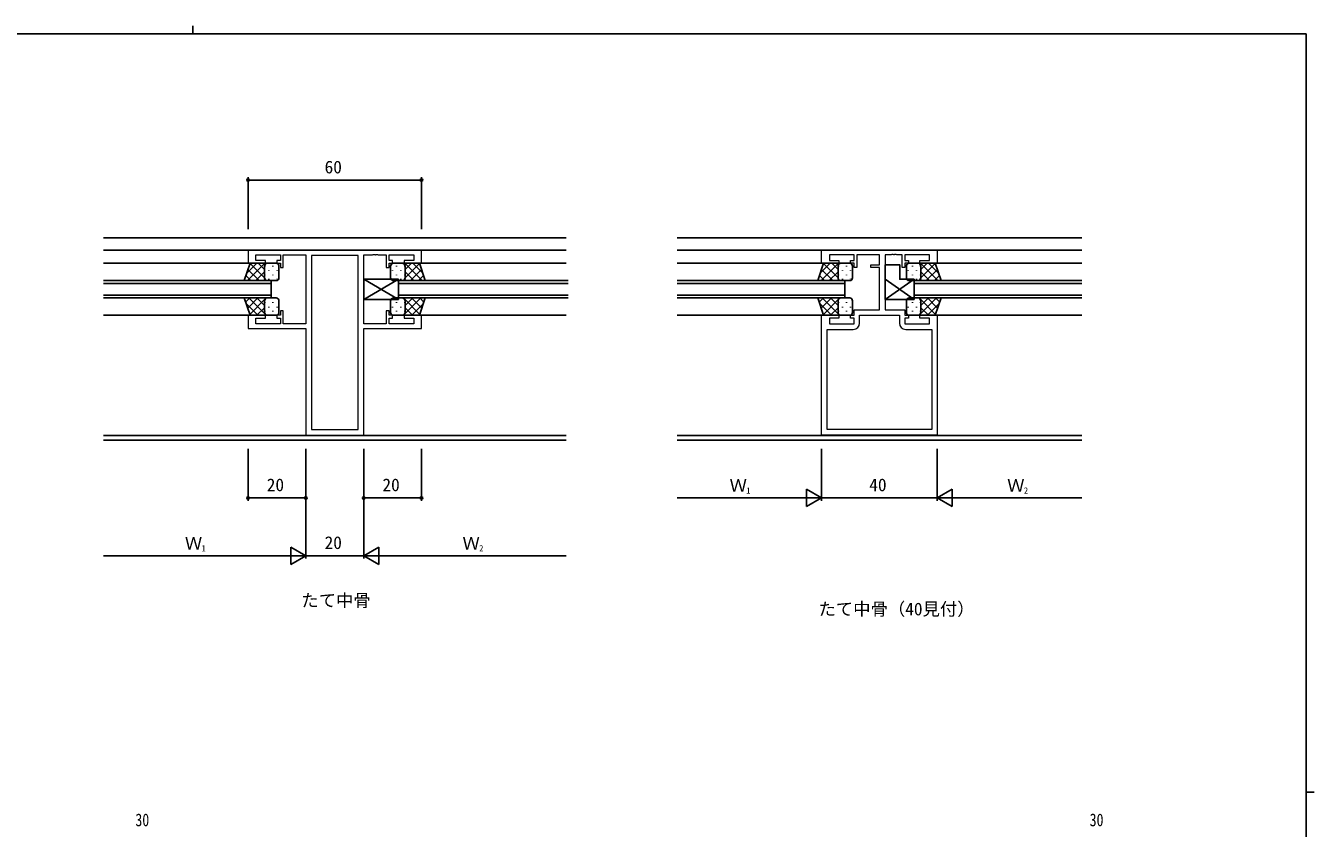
# Model space of a CAD drawing. Units: millimetres, scale not verified. Extents: x -397 to 397, y -282 to 282.
# Drawn here: x -66.7 to 378.9, y 4.4 to 282.1 of the extents above; entities that cross this region are included whole.
import ezdxf
from ezdxf.enums import TextEntityAlignment as Align

# ---------------------------------------------------------------- set-up
doc = ezdxf.new("R2010")
doc.units = ezdxf.units.MM
doc.header["$LTSCALE"] = 2
for name, color, linetype in [('0-1_USER1', 3, 'Continuous'), ('0-3_YKK_12', 2, 'Continuous'), ('0-4_YKK_13', 4, 'Continuous'), ('0-5_YKK_D', 6, 'Continuous'), ('0-6_YKK_ZWAK', 7, 'Continuous')]:
    doc.layers.add(name, color=color, linetype=linetype)
doc.layers.add('0-2_YKK_11', color=7, linetype='Continuous', lineweight=18)
doc.styles.add('ＭＳ ゴシック', font='')
doc.styles.get('ＭＳ ゴシック').set_extended_font_data('MS Gothic')

msp = doc.modelspace()

# ---------------------------------------------------------------- linework, layer by layer
at = {"layer": '0-2_YKK_11'}
for p, q in [((48.259, 142.318), (48.259, 202.558)), ((246.623, 142.318), (210.483, 142.318))]:
    msp.add_line(p, q, dxfattribs=at)
for points in [[(70.189, 204.488), (10.189, 204.488), (10.189, 199.888), (16.189, 199.888), (16.189, 200.888), (12.889, 200.888), (12.889, 202.858), (21.389, 202.858), (21.389, 200.888), (20.189, 200.888), (20.189, 199.888), (21.389, 199.888), (21.389, 198.388), (22.389, 198.388), (22.389, 202.858), (30.189, 202.858), (30.189, 178.918), (22.389, 178.918), (22.389, 183.388), (21.389, 183.388), (21.389, 181.888), (20.189, 181.888), (20.189, 180.888), (21.389, 180.888), (21.389, 178.918), (12.889, 178.918), (12.889, 180.888), (16.189, 180.888), (16.189, 181.888), (10.189, 181.888), (10.189, 177.288), (30.189, 177.288), (30.189, 140.388), (50.189, 140.388), (50.189, 177.288), (70.189, 177.288), (70.189, 181.888), (64.189, 181.888), (64.189, 180.888), (67.489, 180.888)], [(67.489, 180.888), (67.489, 178.918), (58.989, 178.918), (58.989, 180.888), (60.189, 180.888), (60.189, 181.888), (58.989, 181.888), (58.989, 183.388), (57.989, 183.388), (57.989, 178.918), (50.189, 178.918), (50.189, 202.858), (53.231, 202.858), (53.414, 202.978), (53.964, 202.978), (54.147, 202.858), (54.231, 202.858), (54.414, 202.978), (54.964, 202.978), (55.147, 202.858), (57.989, 202.858), (57.989, 198.388), (58.989, 198.388), (58.989, 199.888), (60.189, 199.888), (60.189, 200.888), (58.989, 200.888), (58.989, 202.858), (67.489, 202.858), (67.489, 200.888), (64.189, 200.888), (64.189, 199.888), (70.189, 199.888), (70.189, 204.488)], [(248.553, 181.888), (248.553, 140.388), (208.553, 140.388), (208.553, 181.888), (214.553, 181.888), (214.553, 180.888), (211.253, 180.888), (211.253, 178.918), (219.753, 178.918), (219.753, 180.888), (218.553, 180.888), (218.553, 181.888), (219.753, 181.888), (219.753, 183.818), (228.553, 183.818), (228.553, 198.388), (225.553, 198.388), (225.553, 199.388), (228.553, 199.388), (228.553, 202.858), (220.753, 202.858), (220.753, 198.388), (219.753, 198.388), (219.753, 199.888), (218.553, 199.888), (218.553, 200.888), (219.753, 200.888), (219.753, 202.858), (211.253, 202.858), (211.253, 200.888), (214.553, 200.888), (214.553, 199.888), (208.553, 199.888), (208.553, 204.488), (248.553, 204.488), (248.553, 199.888), (242.553, 199.888), (242.553, 200.888), (245.853, 200.888), (245.853, 202.858)], [(245.853, 202.858), (237.353, 202.858), (237.353, 200.888), (238.553, 200.888), (238.553, 199.888), (237.353, 199.888), (237.353, 198.388), (236.353, 198.388), (236.353, 202.858), (234.512, 202.858), (234.328, 202.978), (233.778, 202.978), (233.595, 202.858), (233.512, 202.858), (233.328, 202.978), (232.778, 202.978), (232.595, 202.858), (230.553, 202.858), (230.553, 183.818), (237.353, 183.818), (237.353, 181.888), (238.553, 181.888), (238.553, 180.888), (237.353, 180.888), (237.353, 178.918), (245.853, 178.918), (245.853, 180.888), (242.553, 180.888), (242.553, 181.888), (248.553, 181.888)], [(221.683, 179.188), (221.683, 181.888), (235.423, 181.888), (235.423, 179.188)], [(246.623, 142.318), (210.483, 142.318), (210.483, 176.988), (219.483, 176.988)], [(237.623, 176.988), (246.623, 176.988), (246.623, 142.318)]]:
    msp.add_lwpolyline(points, dxfattribs=at)
msp.add_lwpolyline([(48.259, 142.318), (48.259, 202.558), (32.119, 202.558), (32.119, 142.318)], close=True, dxfattribs=at)
for centre, start, end in [((219.483, 179.188), 270.00001, 359.99999), ((237.623, 179.188), 180.00001, 269.99999)]:
    msp.add_arc(centre, 2.2, start, end, dxfattribs=at)
at = {"layer": '0-3_YKK_12'}
for p, q in [((120.189, 208.688), (-39.811, 208.688)), ((298.553, 208.688), (158.553, 208.688)), ((120.189, 204.488), (-39.811, 204.488)), ((298.553, 204.488), (158.553, 204.488)), ((11.183, 199.888), (-39.811, 199.888)), ((69.195, 199.888), (120.189, 199.888)), ((209.547, 199.888), (158.553, 199.888)), ((247.56, 199.888), (298.553, 199.888)), ((18.189, 192.888), (-39.811, 192.888)), ((62.189, 192.888), (120.883, 192.888)), ((216.553, 192.888), (158.553, 192.888)), ((240.553, 192.888), (298.553, 192.888)), ((-39.811, 188.888), (18.189, 188.888)), ((120.883, 188.888), (62.189, 188.888)), ((158.553, 188.888), (216.553, 188.888)), ((216.553, 187.888), (158.553, 187.888)), ((298.553, 188.888), (240.553, 188.888)), ((11.183, 181.888), (-39.811, 181.888)), ((69.195, 181.888), (120.189, 181.888)), ((209.547, 181.888), (158.553, 181.888)), ((247.56, 181.888), (298.553, 181.888)), ((120.189, 140.318), (-39.811, 140.318)), ((120.189, 138.688), (-39.811, 138.688)), ((298.553, 140.318), (158.553, 140.318)), ((298.553, 138.688), (158.553, 138.688))]:
    msp.add_line(p, q, dxfattribs=at)
for points in [[(-39.811, 193.888), (18.189, 193.888), (18.189, 187.888), (-39.811, 187.888)], [(120.883, 193.888), (62.189, 193.888), (62.189, 187.888), (120.883, 187.888)], [(158.553, 193.888), (216.553, 193.888), (216.553, 187.888)], [(298.553, 193.888), (240.553, 193.888), (240.553, 187.888), (298.553, 187.888)]]:
    msp.add_lwpolyline(points, dxfattribs=at)
at = {"layer": '0-4_YKK_13'}
for p, q in [((13.186, 199.888), (9.731, 196.433)), ((16.014, 199.888), (10.014, 193.888)), ((14.034, 193.888), (10.17, 197.751)), ((15.883, 194.868), (10.878, 199.873)), ((15.883, 196.928), (12.843, 193.888)), ((15.883, 197.696), (13.691, 199.888)), ((15.883, 198.888), (15.883, 194.888)), ((15.883, 198.888), (15.883, 194.888)), ((15.973, 198.968), (15.973, 198.768)), ((16.57, 199.838), (16.519, 199.888)), ((19.883, 199.888), (16.883, 199.888)), ((17.388, 197.553), (17.388, 197.353)), ((18.803, 198.968), (18.803, 198.768)), ((20.218, 197.553), (20.218, 197.353)), ((20.883, 194.888), (20.883, 198.888)), ((59.495, 194.888), (59.495, 198.888)), ((60.16, 197.553), (60.16, 197.353)), ((60.495, 199.888), (63.495, 199.888)), ((61.575, 198.968), (61.575, 198.768)), ((62.99, 197.553), (62.99, 197.353)), ((63.808, 199.838), (63.859, 199.888)), ((64.364, 199.888), (70.364, 193.888)), ((64.405, 198.968), (64.405, 198.768)), ((64.495, 197.696), (66.687, 199.888)), ((64.495, 194.868), (69.5, 199.873)), ((64.495, 198.888), (64.495, 194.888)), ((64.495, 198.888), (64.495, 194.888)), ((64.495, 196.928), (67.535, 193.888)), ((66.344, 193.888), (70.208, 197.751)), ((67.192, 199.888), (70.647, 196.433)), ((211.55, 199.888), (208.095, 196.433)), ((214.379, 199.888), (208.379, 193.888)), ((212.398, 193.888), (208.535, 197.751)), ((214.247, 194.868), (209.242, 199.873)), ((214.247, 196.928), (211.207, 193.888)), ((214.247, 197.696), (212.055, 199.888)), ((214.247, 198.888), (214.247, 194.888)), ((214.247, 198.888), (214.247, 194.888)), ((214.337, 198.968), (214.337, 198.768)), ((214.934, 199.838), (214.884, 199.888)), ((218.247, 199.888), (215.247, 199.888)), ((215.752, 197.553), (215.752, 197.353)), ((217.167, 198.968), (217.167, 198.768)), ((218.582, 197.553), (218.582, 197.353)), ((219.247, 194.888), (219.247, 198.888)), ((237.86, 194.888), (237.86, 198.888)), ((238.525, 197.553), (238.525, 197.353)), ((238.86, 199.888), (241.86, 199.888)), ((239.94, 198.968), (239.94, 198.768)), ((241.355, 197.553), (241.355, 197.353)), ((242.173, 199.838), (242.223, 199.888)), ((242.728, 199.888), (248.728, 193.888)), ((242.77, 198.968), (242.77, 198.768)), ((242.86, 197.696), (245.051, 199.888)), ((242.86, 194.868), (247.865, 199.873)), ((242.86, 198.888), (242.86, 194.888)), ((242.86, 198.888), (242.86, 194.888)), ((242.86, 196.928), (245.9, 193.888)), ((244.708, 193.888), (248.572, 197.751)), ((245.556, 199.888), (249.011, 196.433)), ((11.206, 193.888), (9.463, 195.63)), ((16.078, 194.294), (15.671, 193.888)), ((15.973, 195.938), (15.973, 195.738)), ((16.862, 193.888), (16.862, 193.888)), ((16.883, 193.888), (19.883, 193.888)), ((17.388, 194.523), (17.388, 194.323)), ((18.803, 195.938), (18.803, 195.738)), ((20.218, 194.523), (20.218, 194.346)), ((50.189, 194.388), (62.189, 187.388)), ((50.189, 187.388), (62.189, 194.388)), ((60.16, 194.523), (60.16, 194.346)), ((63.495, 193.888), (60.495, 193.888)), ((61.575, 195.938), (61.575, 195.738)), ((62.99, 194.523), (62.99, 194.323)), ((63.516, 193.888), (63.516, 193.888)), ((64.3, 194.294), (64.707, 193.888)), ((64.405, 195.938), (64.405, 195.738)), ((69.172, 193.888), (70.915, 195.63)), ((209.57, 193.888), (207.828, 195.63)), ((214.442, 194.294), (214.036, 193.888)), ((214.337, 195.938), (214.337, 195.738)), ((215.227, 193.888), (215.227, 193.888)), ((215.247, 193.888), (218.247, 193.888)), ((215.752, 194.523), (215.752, 194.323)), ((217.167, 195.938), (217.167, 195.738)), ((218.582, 194.523), (218.582, 194.346)), ((230.553, 194.388), (240.553, 187.388)), ((240.553, 194.388), (230.553, 187.388)), ((238.525, 194.523), (238.525, 194.346)), ((241.86, 193.888), (238.86, 193.888)), ((239.94, 195.938), (239.94, 195.738)), ((240.553, 194.388), (240.553, 187.388)), ((241.355, 194.523), (241.355, 194.323)), ((241.88, 193.888), (241.88, 193.888)), ((242.665, 194.294), (243.071, 193.888)), ((242.77, 195.938), (242.77, 195.738)), ((247.537, 193.888), (249.279, 195.63)), ((10.806, 187.888), (9.363, 186.446)), ((13.634, 187.888), (10.07, 184.324)), ((16.414, 181.888), (10.414, 187.888)), ((16.462, 187.888), (10.778, 182.203)), ((15.883, 185.248), (13.243, 187.888)), ((16.276, 187.683), (16.071, 187.888)), ((16.883, 187.888), (19.883, 187.888)), ((17.388, 187.653), (17.388, 187.853)), ((20.218, 187.653), (20.218, 187.83)), ((60.16, 187.653), (60.16, 187.83)), ((63.495, 187.888), (60.495, 187.888)), ((62.99, 187.653), (62.99, 187.853)), ((63.916, 187.888), (69.6, 182.203)), ((63.964, 181.888), (69.964, 187.888)), ((64.102, 187.683), (64.307, 187.888)), ((64.495, 185.248), (67.135, 187.888)), ((66.744, 187.888), (70.308, 184.324)), ((69.572, 187.888), (71.015, 186.446)), ((209.17, 187.888), (207.728, 186.446)), ((211.998, 187.888), (208.435, 184.324)), ((214.779, 181.888), (208.779, 187.888)), ((214.827, 187.888), (209.142, 182.203)), ((214.247, 185.248), (211.607, 187.888)), ((214.64, 187.683), (214.436, 187.888)), ((215.247, 187.888), (218.247, 187.888)), ((215.752, 187.653), (215.752, 187.853)), ((218.582, 187.653), (218.582, 187.83)), ((238.525, 187.653), (238.525, 187.83)), ((241.86, 187.888), (238.86, 187.888)), ((241.355, 187.653), (241.355, 187.853)), ((242.28, 187.888), (247.965, 182.203)), ((242.328, 181.888), (248.328, 187.888)), ((242.466, 187.683), (242.671, 187.888)), ((242.86, 185.248), (245.5, 187.888)), ((245.108, 187.888), (248.672, 184.324)), ((247.937, 187.888), (249.379, 186.446)), ((13.586, 181.888), (9.531, 185.943)), ((15.883, 184.48), (13.291, 181.888)), ((15.883, 182.888), (15.883, 186.888)), ((15.883, 182.888), (15.883, 186.888)), ((15.973, 186.238), (15.973, 186.438)), ((15.973, 183.208), (15.973, 183.408)), ((17.388, 184.623), (17.388, 184.823)), ((18.803, 186.238), (18.803, 186.438)), ((18.803, 183.208), (18.803, 183.408)), ((20.218, 184.623), (20.218, 184.823)), ((20.883, 186.888), (20.883, 182.888)), ((59.495, 186.888), (59.495, 182.888)), ((60.16, 184.623), (60.16, 184.823)), ((61.575, 186.238), (61.575, 186.438)), ((61.575, 183.208), (61.575, 183.408)), ((62.99, 184.623), (62.99, 184.823)), ((64.405, 186.238), (64.405, 186.438)), ((64.405, 183.208), (64.405, 183.408)), ((64.495, 182.888), (64.495, 186.888)), ((64.495, 182.888), (64.495, 186.888)), ((64.495, 184.48), (67.087, 181.888)), ((66.792, 181.888), (70.847, 185.943)), ((211.95, 181.888), (207.895, 185.943)), ((214.247, 184.48), (211.655, 181.888)), ((214.247, 182.888), (214.247, 186.888)), ((214.247, 182.888), (214.247, 186.888)), ((214.337, 186.238), (214.337, 186.438)), ((214.337, 183.208), (214.337, 183.408)), ((215.752, 184.623), (215.752, 184.823)), ((217.167, 186.238), (217.167, 186.438)), ((217.167, 183.208), (217.167, 183.408)), ((218.582, 184.623), (218.582, 184.823)), ((219.247, 186.888), (219.247, 182.888)), ((237.86, 186.888), (237.86, 182.888)), ((238.525, 184.623), (238.525, 184.823)), ((239.94, 186.238), (239.94, 186.438)), ((239.94, 183.208), (239.94, 183.408)), ((241.355, 184.623), (241.355, 184.823)), ((242.77, 186.238), (242.77, 186.438)), ((242.77, 183.208), (242.77, 183.408)), ((242.86, 182.888), (242.86, 186.888)), ((242.86, 182.888), (242.86, 186.888)), ((242.86, 184.48), (245.451, 181.888)), ((245.156, 181.888), (249.211, 185.943)), ((16.304, 182.072), (16.119, 181.888)), ((19.883, 181.888), (16.883, 181.888)), ((60.495, 181.888), (63.495, 181.888)), ((64.074, 182.072), (64.259, 181.888)), ((214.668, 182.072), (214.484, 181.888)), ((218.247, 181.888), (215.247, 181.888)), ((238.86, 181.888), (241.86, 181.888)), ((242.439, 182.072), (242.623, 181.888))]:
    msp.add_line(p, q, dxfattribs=at)
for points in [[(16.883, 193.888), (8.883, 193.888), (10.883, 199.888), (16.883, 199.888)], [(63.495, 193.888), (71.495, 193.888), (69.495, 199.888), (63.495, 199.888)], [(215.247, 193.888), (207.247, 193.888), (209.247, 199.888), (215.247, 199.888)], [(240.553, 187.388), (230.553, 187.388), (230.553, 199.388)], [(230.553, 199.388), (235.553, 199.388), (235.553, 194.388), (240.553, 194.388)], [(241.86, 193.888), (249.86, 193.888), (247.86, 199.888), (241.86, 199.888)], [(16.883, 187.888), (8.883, 187.888), (10.883, 181.888), (16.883, 181.888)], [(63.495, 187.888), (71.495, 187.888), (69.495, 181.888), (63.495, 181.888)], [(215.247, 187.888), (207.247, 187.888), (209.247, 181.888), (215.247, 181.888)], [(241.86, 187.888), (249.86, 187.888), (247.86, 181.888), (241.86, 181.888)]]:
    msp.add_lwpolyline(points, dxfattribs=at)
msp.add_lwpolyline([(62.189, 187.388), (50.189, 187.388), (50.189, 194.388), (62.189, 194.388)], close=True, dxfattribs=at)
for centre, start, end in [((16.883, 198.888), 90.0001, 180.0001), ((16.883, 198.888), 90.0001, 180.0001), ((19.883, 198.888), 0.0001, 90.0001), ((60.495, 198.888), 89.9999, 179.9999), ((63.495, 198.888), 359.9999, 89.9999), ((63.495, 198.888), 359.9999, 89.9999), ((215.247, 198.888), 90.0001, 180.0001), ((215.247, 198.888), 90.0001, 180.0001), ((218.247, 198.888), 0.0001, 90.0001), ((238.86, 198.888), 89.9999, 179.9999), ((241.86, 198.888), 359.9999, 89.9999), ((241.86, 198.888), 359.9999, 89.9999), ((16.883, 194.888), 180.0001, 270.0001), ((16.883, 194.888), 180.0001, 270.0001), ((19.883, 194.888), 270.0001, 0.0001), ((60.495, 194.888), 179.9999, 269.9999), ((63.495, 194.888), 269.9999, 359.9999), ((63.495, 194.888), 269.9999, 359.9999), ((215.247, 194.888), 180.0001, 270.0001), ((215.247, 194.888), 180.0001, 270.0001), ((218.247, 194.888), 270.0001, 0.0001), ((238.86, 194.888), 179.9999, 269.9999), ((241.86, 194.888), 269.9999, 359.9999), ((241.86, 194.888), 269.9999, 359.9999), ((16.883, 186.888), 89.9999, 179.9999), ((16.883, 186.888), 89.9999, 179.9999), ((19.883, 186.888), 359.9999, 89.9999), ((60.495, 186.888), 90.0001, 180.0001), ((63.495, 186.888), 0.0001, 90.0001), ((63.495, 186.888), 0.0001, 90.0001), ((215.247, 186.888), 89.9999, 179.9999), ((215.247, 186.888), 89.9999, 179.9999), ((218.247, 186.888), 359.9999, 89.9999), ((238.86, 186.888), 90.0001, 180.0001), ((241.86, 186.888), 0.0001, 90.0001), ((241.86, 186.888), 0.0001, 90.0001), ((16.883, 182.888), 179.9999, 269.9999), ((16.883, 182.888), 179.9999, 269.9999), ((19.883, 182.888), 269.9999, 359.9999), ((60.495, 182.888), 180.0001, 270.0001), ((63.495, 182.888), 270.0001, 0.0001), ((63.495, 182.888), 270.0001, 0.0001), ((215.247, 182.888), 179.9999, 269.9999), ((215.247, 182.888), 179.9999, 269.9999), ((218.247, 182.888), 269.9999, 359.9999), ((238.86, 182.888), 180.0001, 270.0001), ((241.86, 182.888), 270.0001, 0.0001), ((241.86, 182.888), 270.0001, 0.0001)]:
    msp.add_arc(centre, 1, start, end, dxfattribs=at)
at = {"layer": '0-5_YKK_D'}
for p, q in [((10.189, 211.688), (10.189, 229.688)), ((10.189, 228.688), (70.189, 228.688)), ((70.189, 211.688), (70.189, 229.688)), ((10.189, 135.688), (10.189, 117.688)), ((30.189, 135.688), (30.189, 97.688)), ((30.189, 135.688), (30.189, 97.688)), ((30.189, 135.688), (30.189, 117.688)), ((50.189, 135.688), (50.189, 97.688)), ((50.189, 135.688), (50.189, 97.688)), ((50.189, 135.688), (50.189, 117.688)), ((70.189, 135.688), (70.189, 117.688)), ((208.553, 135.688), (208.553, 117.688)), ((208.553, 135.688), (208.553, 117.688)), ((248.553, 135.688), (248.553, 117.688)), ((248.553, 135.688), (248.553, 117.688)), ((208.553, 118.688), (203.357, 121.688)), ((203.357, 121.688), (203.357, 115.688)), ((248.553, 118.688), (253.749, 121.688)), ((253.749, 115.688), (253.749, 121.688)), ((30.189, 118.688), (10.189, 118.688)), ((50.189, 118.688), (70.189, 118.688)), ((158.553, 118.688), (202.553, 118.688)), ((208.553, 118.688), (198.161, 118.688)), ((208.553, 118.688), (203.357, 115.688)), ((208.553, 118.688), (248.553, 118.688)), ((248.553, 118.688), (253.749, 115.688)), ((248.553, 118.688), (258.946, 118.688)), ((298.553, 118.688), (254.553, 118.688)), ((-39.811, 98.688), (24.189, 98.688)), ((30.189, 98.688), (19.797, 98.688)), ((30.189, 98.688), (24.993, 101.688)), ((24.993, 101.688), (24.993, 95.688)), ((30.189, 98.688), (24.993, 95.688)), ((50.189, 98.688), (30.189, 98.688)), ((50.189, 98.688), (55.385, 101.688)), ((50.189, 98.688), (55.385, 95.688)), ((50.189, 98.688), (60.581, 98.688)), ((55.385, 95.688), (55.385, 101.688)), ((120.189, 98.688), (56.189, 98.688))]:
    msp.add_line(p, q, dxfattribs=at)
for centre in [(10.189, 228.688), (70.189, 228.688), (10.189, 118.688), (30.189, 118.688), (50.189, 118.688), (70.189, 118.688)]:
    msp.add_circle(centre, 0.425, dxfattribs=at)
at = {"layer": '0-6_YKK_ZWAK'}
for p, q in [((-8.886, 282.1), (-8.886, 279.3)), ((376.1, 279.3), (-393.9, 279.3)), ((376.1, 279.3), (376.1, -245.7)), ((376.1, 16.8), (378.9, 16.8))]:
    msp.add_line(p, q, dxfattribs=at)

# ---------------------------------------------------------------- texts
at = {"layer": '0-1_USER1', "style": 'ＭＳ ゴシック'}
for s, p in [('たて中骨', (28.618, 79.712)), ('たて中骨（40見付）', (207.463, 76.726))]:
    msp.add_text(s, height=4.399, dxfattribs=at).set_placement(p, align=Align.BOTTOM_LEFT)
at = {"layer": '0-5_YKK_D', "style": 'ＭＳ ゴシック'}
for s, height, p in [('60', 4.399, (36.669, 229.688)), ('20', 4.399, (16.669, 119.688)), ('20', 4.399, (56.669, 119.688)), ('Ｗ', 4.399, (176.713, 119.488)), ('40', 4.399, (225.033, 119.688)), ('Ｗ', 4.399, (272.713, 119.488)), ('1', 2.199, (182.473, 119.488)), ('2', 2.199, (278.473, 119.488)), ('Ｗ', 4.399, (-11.651, 99.488)), ('20', 4.399, (36.669, 99.688)), ('Ｗ', 4.399, (84.349, 99.488)), ('1', 2.199, (-5.891, 99.488)), ('2', 2.199, (90.109, 99.488))]:
    msp.add_text(s, height=height, dxfattribs=at).set_placement(p, align=Align.BOTTOM_LEFT)
at = {"layer": '0-5_YKK_D', "style": 'ＭＳ ゴシック', "width": 0.8}
for p in [(-28.76, 3.743), (301.24, 3.743)]:
    msp.add_text('30', height=4.399, dxfattribs=at).set_placement(p, align=Align.BOTTOM_LEFT)

doc.saveas('drawing.dxf')
